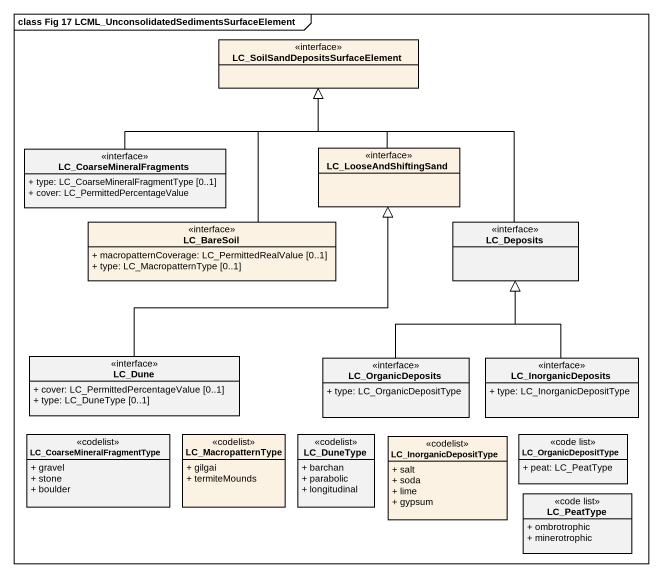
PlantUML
@startuml
mainframe class Fig 17 LCML_UnconsolidatedSedimentsSurfaceElement
hide circle
hide empty members
skinparam classAttributeIconSize 0
class "LC_SoilSandDepositsSurfaceElement" as LC_SoilSandDepositsSurfaceEl <<interface>> #FCF2E3
class LC_CoarseMineralFragments <<interface>> {
  + type: LC_CoarseMineralFragmentType [0..1]
  + cover: LC_PermittedPercentageValue
}
class LC_LooseAndShiftingSand <<interface>> #FCF2E3
class LC_BareSoil <<interface>> #FCF2E3 {
  + macropatternCoverage: LC_PermittedRealValue [0..1]
  + type: LC_MacropatternType [0..1]
}
class LC_Deposits <<interface>>
class LC_Dune <<interface>> {
  + cover: LC_PermittedPercentageValue [0..1]
  + type: LC_DuneType [0..1]
}
class LC_OrganicDeposits <<interface>> {
  + type: LC_OrganicDepositType
}
class LC_InorganicDeposits <<interface>> {
  + type: LC_InorganicDepositType
}
class LC_CoarseMineralFragmentType <<codelist>> {
  + gravel
  + stone
  + boulder
}
class LC_MacropatternType <<codelist>> #FCF2E3 {
  + gilgai
  + termiteMounds
}
class LC_DuneType <<codelist>> {
  + barchan
  + parabolic
  + longitudinal
}
class LC_InorganicDepositType <<codelist>> #FCF2E3 {
  + salt
  + soda
  + lime
  + gypsum
}
class LC_OrganicDepositType <<code list>> {
  + peat: LC_PeatType
}
class LC_PeatType <<code list>> {
  + ombrotrophic
  + minerotrophic
}
LC_CoarseMineralFragments -right-|> LC_SoilSandDepositsSurfaceEl
LC_LooseAndShiftingSand -up-|> LC_SoilSandDepositsSurfaceEl
LC_BareSoil -up-|> LC_SoilSandDepositsSurfaceEl
LC_Deposits -up-|> LC_SoilSandDepositsSurfaceEl
LC_Dune -up-|> LC_LooseAndShiftingSand
LC_OrganicDeposits -up-|> LC_Deposits
LC_InorganicDeposits -up-|> LC_Deposits
@enduml
